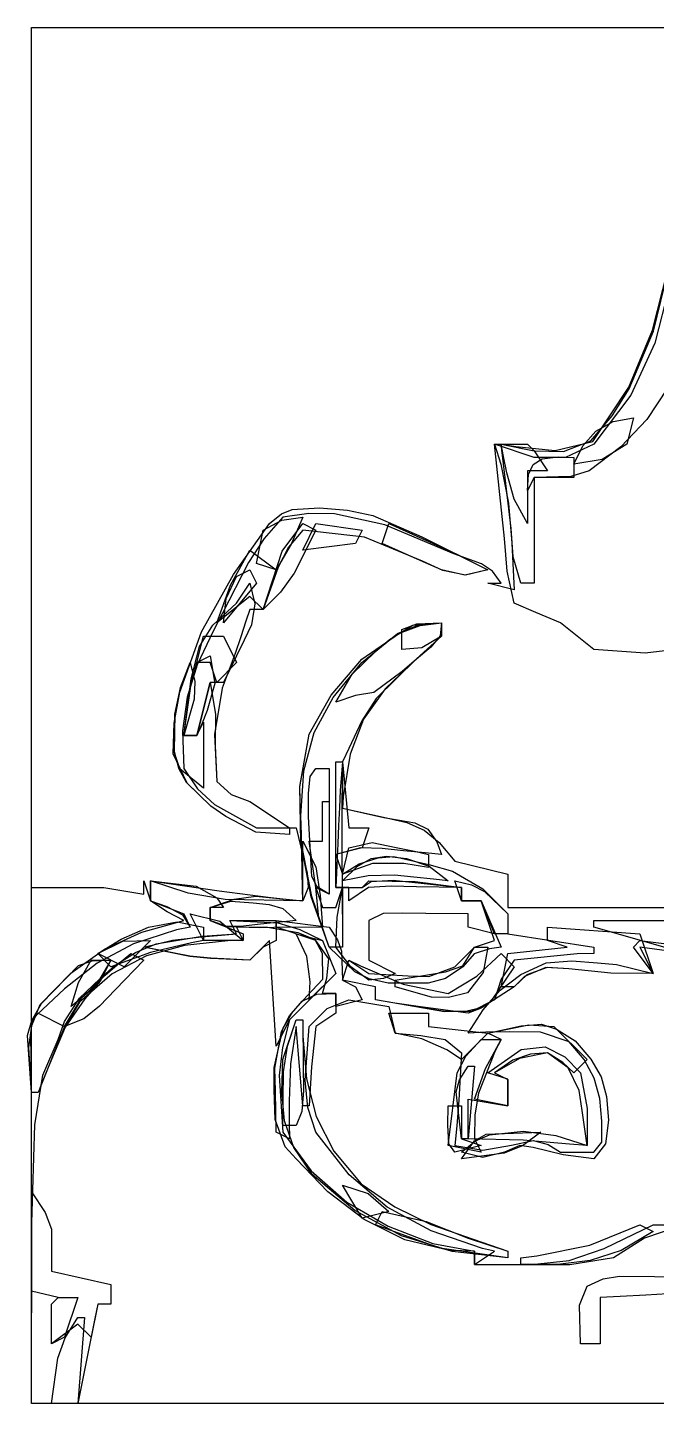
# Model space of a CAD drawing. Extents: x -0.2 to 55, y -0.1 to 55.
# Drawn here: x -0.2 to 25, y 0 to 55 of the extents above; entities that cross this region are included whole.
import ezdxf

# ---------------------------------------------------------------- set-up
doc = ezdxf.new("R2010")
doc.units = 0

msp = doc.modelspace()

# ---------------------------------------------------------------- linework, layer by layer
at = {"layer": 'Layer 1', "color": 7}
for points in [[(0, 55.0333), (55.033264, 55.0333), (55.033264, 0.000036), (0, 0.000036), (0, 55.0333), (0, 55.0333)], [(24.0771, 39.4229), (23.812517, 38.364568), (22.827391, 37.75517), (21.695853, 37.570819), (22.051499, 38.300435), (22.581804, 38.888174), (23.264445, 39.280255), (24.0771, 39.4229), (24.0771, 39.4229)], [(18.7854, 38.3646), (20.108315, 38.100017), (20.637481, 37.306268), (19.843732, 37.306268), (19.843732, 35.189604), (19.30728, 36.165587), (19.01691, 37.223586), (18.882552, 37.871607), (18.7854, 38.3646), (18.7854, 38.3646)], [(21.0674, 37.8685), (21.695785, 37.835427), (21.695785, 37.041678), (20.108287, 37.041678), (19.843704, 36.512512), (19.887647, 37.152969), (20.062861, 37.559003), (20.43442, 37.780788), (21.0674, 37.8685), (21.0674, 37.8685)], [(11.5259, 35.818), (12.64579, 35.731652), (13.648065, 35.512811), (15.6104, 34.660449), (17.082143, 33.932846), (18.25623, 33.337534), (17.366961, 33.125004), (16.455825, 33.317897), (15.643473, 33.6848), (13.314708, 34.652596), (10.847906, 34.925032), (10.2738, 34.246854), (9.861645, 33.453733), (9.260408, 31.750036), (8.731242, 31.750036), (8.576213, 31.284949), (8.36744, 30.658631), (8.149366, 29.99304), (7.623301, 28.608113), (7.319424, 26.750776), (7.408327, 24.870878), (7.981069, 24.351858), (8.731242, 24.077129), (10.31874, 23.018797), (10.31874, 22.754214), (8.97135, 22.852187), (7.772129, 23.481818), (7.166482, 23.891094), (6.228455, 24.809504), (5.668901, 25.98192), (5.711349, 27.211878), (5.932463, 28.444954), (6.804532, 30.869086), (8.072808, 33.151558), (9.524991, 35.189615), (9.994531, 35.579127), (10.422833, 35.759673), (11.5259, 35.818), (11.5259, 35.818)], [(10.8479, 35.4542), (10.383479, 34.365473), (9.789568, 33.337536), (8.995819, 33.602119), (9.260402, 34.925034), (10.009887, 35.334192), (10.8479, 35.4542), (10.8479, 35.4542)], [(10.8479, 35.1896), (11.377066, 34.925017), (10.501585, 33.211981), (9.955494, 32.452575), (9.260402, 31.750021), (10.032454, 34.083881), (10.8479, 35.1896), (10.8479, 35.1896)], [(11.3771, 35.1896), (13.229181, 34.925017), (12.964598, 34.395851), (10.847934, 34.131268), (11.3771, 35.1896), (11.3771, 35.1896)], [(14.2875, 35.1896), (17.016012, 33.965904), (17.723978, 33.608303), (18.256245, 33.337519), (17.341387, 33.123451), (16.40003, 33.336485), (15.544269, 33.717857), (14.68024, 34.097162), (14.022917, 34.395851), (14.2875, 35.1896), (14.2875, 35.1896)], [(8.73125, 34.1312), (9.789582, 33.337451), (9.260416, 31.749953), (8.73125, 32.279119), (7.408335, 31.220787), (7.963041, 32.725248), (8.73125, 34.1312), (8.73125, 34.1312)], [(8.73125, 33.3375), (8.995833, 32.808334), (7.672918, 31.220836), (7.781183, 32.196802), (8.202084, 33.072917), (8.73125, 33.3375), (8.73125, 33.3375)], [(8.73125, 32.8083), (8.937825, 31.982814), (8.799463, 31.144321), (8.49974, 30.526272), (8.204151, 29.904088), (7.672918, 28.839555), (7.143752, 28.839555), (6.614586, 26.722891), (6.08542, 26.722891), (6.390039, 28.977939), (6.712064, 30.280836), (7.249933, 31.127676), (8.202084, 32.014551), (8.73125, 32.8083), (8.73125, 32.8083)], [(16.4042, 31.2208), (16.4042, 30.691634), (15.395477, 29.78213), (13.791606, 28.190066), (13.214456, 27.303495), (12.700038, 26.193723), (12.435455, 25.664557), (12.351739, 24.513208), (12.31815, 23.831079), (12.286627, 23.117946), (12.252004, 22.398611), (12.170872, 20.63748), (13.229204, 20.63748), (13.493787, 20.902063), (15.353104, 20.880654), (17.197949, 20.63748), (17.197949, 20.108314), (17.991698, 20.108314), (18.785447, 18.256233), (18.322427, 18.190087), (17.710603, 17.980714), (17.257894, 17.459383), (16.56578, 17.000872), (15.863387, 16.808285), (14.266865, 16.813429), (13.507243, 16.988193), (12.93144, 17.262153), (11.906289, 18.256233), (11.188976, 20.263721), (10.778929, 22.455529), (10.734126, 24.676756), (11.11254, 26.772498), (11.990397, 28.329873), (13.219162, 29.763163), (14.717532, 30.813196), (15.54241, 31.113499), (16.4042, 31.2208), (16.4042, 31.2208)], [(16.4042, 31.2208), (16.4042, 30.691634), (15.395477, 29.78213), (13.791606, 28.190066), (13.214456, 27.303495), (12.700038, 26.193723), (12.435455, 25.664557), (12.409617, 23.99231), (12.412201, 22.984621), (12.418919, 21.927322), (12.422536, 20.863822), (12.435455, 18.256233), (11.906289, 18.256233), (11.209177, 20.281171), (10.793105, 22.458748), (10.735189, 24.664134), (11.11254, 26.772498), (11.990397, 28.329873), (13.219162, 29.763163), (14.717532, 30.813196), (15.54241, 31.113499), (16.4042, 31.2208), (16.4042, 31.2208)], [(16.4042, 31.2208), (16.349811, 30.703003), (15.969085, 30.253418), (15.395477, 29.765594), (14.828071, 29.277769), (13.700198, 28.43131), (12.964621, 28.310387), (12.170872, 28.045804), (12.829755, 29.163933), (13.75837, 30.079786), (14.320609, 30.562443), (15.256473, 31.129569), (16.4042, 31.2208), (16.4042, 31.2208)], [(16.4042, 31.2208), (16.4042, 30.691634), (15.610451, 30.228614), (14.816702, 30.162468), (14.816702, 30.956217), (15.412014, 31.187727), (16.4042, 31.2208), (16.4042, 31.2208)], [(6.87917, 30.6917), (7.672919, 30.6917), (8.202085, 29.633368), (7.408336, 28.839619), (7.143753, 29.633368), (6.614587, 29.633368), (6.87917, 30.6917), (6.87917, 30.6917)], [(7.14375, 29.8979), (7.329635, 28.796073), (7.027995, 27.71509), (6.797518, 27.148717), (6.614584, 26.722904), (6.085418, 26.722904), (6.379836, 28.782442), (6.614584, 29.633317), (7.14375, 29.8979), (7.14375, 29.8979)], [(6.35, 29.6333), (6.535443, 28.878973), (6.504807, 28.173374), (6.085417, 26.722887), (6.614583, 26.722887), (6.879166, 27.252053), (6.879166, 24.606223), (5.937881, 25.384211), (5.698878, 26.067631), (5.721615, 26.822106), (5.731951, 27.572446), (5.956249, 28.627732), (6.35, 29.6333), (6.35, 29.6333)], [(6.35, 29.6333), (6.535443, 28.878973), (6.504807, 28.173374), (6.085417, 26.722887), (6.614583, 26.722887), (7.143749, 28.839551), (7.355389, 27.576589), (7.342186, 26.309476), (7.408332, 24.870806), (7.981074, 24.351786), (8.731247, 24.077057), (10.318745, 23.018725), (10.318745, 22.754142), (8.971355, 22.852115), (7.772134, 23.481745), (7.166487, 23.891022), (6.195535, 24.842648), (5.897684, 25.394052), (5.724716, 26.093469), (5.738152, 26.838642), (5.741252, 27.581748), (5.957642, 28.632878), (6.35, 29.6333), (6.35, 29.6333)], [(11.3771, 25.4), (11.906266, 25.4), (11.906266, 20.372923), (11.422834, 20.658823), (11.213803, 21.072621), (11.079444, 23.465237), (11.077377, 24.394378), (11.141197, 25.07586), (11.3771, 25.4), (11.3771, 25.4)], [(12.1708, 25.6646), (12.435383, 25.6646), (12.435383, 23.812519), (14.099362, 23.44355), (14.717411, 23.332962), (15.339595, 23.228576), (15.850157, 22.976395), (16.211892, 22.469967), (16.404128, 21.960438), (15.746805, 22.027617), (14.882776, 22.109266), (14.027015, 22.192982), (13.157158, 22.217623), (12.1708, 21.960438), (12.1708, 25.6646), (12.1708, 25.6646)], [(12.1708, 25.6646), (12.435383, 25.6646), (12.699966, 23.01877), (13.493715, 23.01877), (13.229132, 22.225021), (12.1708, 21.960438), (12.1708, 25.6646), (12.1708, 25.6646)], [(11.6417, 24.0771), (11.906283, 24.0771), (11.906283, 20.372938), (11.377117, 20.637521), (11.112534, 22.489602), (11.6417, 22.489602), (11.6417, 24.0771), (11.6417, 24.0771)], [(10.8479, 22.4896), (11.375886, 21.45791), (11.54243, 20.323327), (11.602375, 19.600891), (11.641649, 19.050021), (9.690349, 19.033485), (9.130178, 19.026767), (7.833876, 19.057708), (7.143738, 19.314604), (7.143738, 19.84377), (8.100875, 20.166332), (8.973805, 20.287817), (10.8479, 20.108353), (10.8479, 22.4896), (10.8479, 22.4896)], [(14.5852, 22.2414), (15.31487, 22.085337), (15.875042, 21.960281), (15.875042, 21.431115), (14.899392, 21.596479), (13.634023, 21.6038), (12.435463, 21.166532), (12.700046, 22.224864), (13.620807, 22.43178), (14.5852, 22.2414), (14.5852, 22.2414)], [(12.1708, 21.9604), (12.435383, 21.166651), (13.112343, 21.58833), (13.862224, 21.829713), (14.492679, 21.882234), (15.891498, 21.563526), (16.843377, 21.290674), (18.061494, 20.583638), (19.049958, 19.579153), (19.049958, 18.785404), (22.489537, 18.256238), (22.489537, 17.991655), (21.822912, 17.989588), (19.314541, 17.727072), (18.794965, 16.969379), (18.520792, 16.139574), (17.607547, 15.6799), (16.548822, 15.674487), (15.544233, 15.841918), (14.531376, 16.005215), (13.758298, 16.139574), (13.758298, 16.66874), (12.435383, 16.933323), (12.699966, 17.727072), (13.493715, 17.197906), (15.064677, 17.098687), (15.898733, 17.07595), (16.934373, 17.458583), (17.727043, 18.256238), (18.520792, 18.520821), (17.991626, 20.108319), (17.197877, 20.108319), (17.197877, 20.637485), (15.395405, 20.670558), (14.381515, 20.689161), (13.47892, 20.632532), (12.699966, 20.108319), (12.699966, 20.637485), (12.1708, 20.637485), (12.1708, 21.9604), (12.1708, 21.9604)], [(14.9986, 21.7951), (15.909062, 21.491119), (16.66878, 20.902132), (16.078636, 20.969312), (15.296256, 21.05096), (14.524211, 21.134676), (13.470793, 21.097416), (12.435452, 20.902132), (13.025878, 21.473229), (13.582807, 21.796754), (14.206845, 21.896211), (14.9986, 21.7951), (14.9986, 21.7951)], [(14.4694, 20.9352), (17.197912, 20.637544), (17.197912, 20.108378), (17.991661, 20.108378), (18.520827, 18.785463), (17.462495, 19.050046), (17.462495, 19.579212), (15.775779, 19.595749), (14.827, 19.60505), (14.073312, 19.591967), (13.49375, 19.314629), (13.49375, 17.727131), (14.552082, 17.197965), (14.084928, 17.003662), (13.49375, 16.933382), (12.770281, 17.470816), (12.170835, 18.256297), (12.224668, 19.454646), (12.435418, 20.637544), (13.229167, 20.637544), (13.582634, 20.873188), (14.4694, 20.9352), (14.4694, 20.9352)], [(4.7625, 20.9021), (6.583035, 20.695236), (7.40833, 20.224106), (7.672913, 19.843768), (7.143747, 19.843768), (7.143747, 19.314602), (8.466662, 18.785436), (8.466662, 18.520853), (7.846546, 18.500182), (6.120229, 18.318072), (4.598692, 17.910645), (3.218745, 17.184072), (1.917199, 16.044521), (1.267633, 14.947084), (0.793755, 13.758359), (0.479563, 12.981146), (0.264589, 12.435444), (0.000006, 12.435444), (-0.115233, 14.243242), (0.005792, 15.112936), (0.337969, 15.963906), (1.567617, 17.210251), (2.911701, 18.164915), (4.405782, 18.856749), (6.085415, 19.314602), (5.423958, 19.661867), (4.7625, 20.108351), (4.7625, 20.9021), (4.7625, 20.9021)], [(4.49792, 20.9021), (4.762503, 20.108351), (6.085418, 19.579185), (6.350001, 19.050019), (5.797064, 18.941499), (4.077384, 18.389483), (2.627642, 17.604956), (1.313348, 16.589789), (0.000009, 15.345857), (0.000009, 20.637517), (2.886799, 20.632792), (4.49792, 20.372934), (4.49792, 20.9021), (4.49792, 20.9021)], [(11.3771, 20.6375), (11.641683, 19.843751), (12.170849, 19.843751), (12.435432, 20.6375), (12.435432, 18.256253), (11.906266, 18.256253), (11.493033, 19.404748), (11.3771, 20.6375), (11.3771, 20.6375)], [(16.9333, 20.9021), (17.596934, 20.74384), (18.128254, 20.477133), (19.049964, 19.579185), (19.049964, 18.785436), (18.520798, 18.785436), (17.991632, 20.108351), (17.197883, 20.108351), (16.9333, 20.9021), (16.9333, 20.9021)], [(8.86354, 20.0258), (9.500193, 19.962755), (10.051063, 19.79261), (10.58333, 19.314733), (9.161196, 19.165905), (8.361246, 19.08219), (7.692812, 19.087228), (7.143751, 19.314733), (7.143751, 19.843899), (7.978406, 20.086932), (8.86354, 20.0258), (8.86354, 20.0258)], [(6.87917, 19.05), (6.87917, 18.520834), (6.404781, 18.423682), (4.763159, 18.03191), (3.175008, 17.462502), (2.645842, 17.991668), (3.58164, 18.571766), (4.682986, 19.051175), (5.824092, 19.265414), (6.87917, 19.05), (6.87917, 19.05)], [(7.9375, 19.3146), (9.856246, 19.220317), (10.732434, 18.960466), (11.641662, 18.520851), (12.170828, 17.197936), (10.318747, 15.345855), (9.789581, 14.287523), (9.524998, 18.520851), (8.731249, 17.727102), (7.160287, 17.793248), (6.326231, 17.880064), (4.497921, 18.256268), (5.633163, 18.536717), (6.796486, 18.669679), (7.593335, 18.736858), (8.202083, 18.785434), (7.9375, 19.3146), (7.9375, 19.3146)], [(7.9375, 19.3146), (9.789581, 19.3146), (9.789581, 18.520851), (9.260415, 18.256268), (8.731249, 17.727102), (7.176824, 17.809784), (6.335533, 17.889366), (4.497921, 18.256268), (5.633163, 18.536717), (6.796486, 18.669679), (7.593335, 18.736858), (8.202083, 18.785434), (7.9375, 19.3146), (7.9375, 19.3146)], [(6.35, 19.5792), (7.536568, 19.288259), (8.466664, 18.520868), (6.879166, 18.520868), (6.35, 19.5792), (6.35, 19.5792)], [(9.78958, 19.3146), (11.906244, 19.050017), (12.24663, 18.546753), (12.399897, 18.085176), (12.43541, 16.933353), (12.964576, 16.66877), (13.229159, 16.139604), (12.170827, 15.875021), (12.170827, 16.404187), (11.641661, 16.404187), (11.807025, 17.016035), (11.893957, 17.780867), (11.377078, 18.520851), (9.78958, 19.050017), (9.78958, 19.3146), (9.78958, 19.3146)], [(10.5833, 18.7854), (11.641632, 18.520817), (12.170798, 17.197902), (11.112466, 16.13957), (11.145539, 16.867173), (11.012078, 17.877319), (10.5833, 18.7854), (10.5833, 18.7854)], [(20.6375, 19.05), (24.341662, 18.785417), (24.870828, 17.197919), (23.179383, 17.21562), (21.497395, 17.37982), (20.580341, 17.434293), (19.727996, 17.082164), (19.314585, 16.668753), (18.785419, 16.668753), (19.050002, 17.991668), (21.431249, 18.256251), (20.6375, 18.520834), (20.6375, 19.05), (20.6375, 19.05)], [(4.7625, 18.5208), (3.704168, 17.462468), (2.645836, 17.991634), (3.655742, 18.489659), (4.7625, 18.5208), (4.7625, 18.5208)], [(17.7271, 18.2562), (18.256266, 18.2562), (18.066296, 17.239833), (17.445981, 16.420655), (16.677623, 16.236687), (15.999729, 16.25597), (14.552104, 16.668702), (14.552104, 16.933285), (15.112276, 17.021135), (15.841946, 17.148259), (16.567482, 17.269181), (17.25356, 17.503878), (17.7271, 18.2562), (17.7271, 18.2562)], [(3.175, 17.7271), (2.744666, 16.8975), (2.133204, 16.189211), (1.338567, 15.050468), (0.793753, 13.758355), (0.479561, 12.981142), (0.264587, 12.43544), (0.000004, 12.43544), (-0.162719, 14.711274), (0.007169, 15.3123), (0.393778, 16.001109), (1.878231, 17.511351), (2.419706, 17.700131), (3.175, 17.7271), (3.175, 17.7271)], [(3.96875, 17.9917), (4.497916, 17.727117), (3.356902, 16.55303), (2.715081, 15.892606), (2.092252, 15.381139), (1.32292, 15.081287), (1.994276, 16.211281), (2.943491, 17.131805), (3.524333, 17.623764), (3.96875, 17.9917), (3.96875, 17.9917)], [(2.38125, 17.7271), (3.174999, 17.7271), (2.542753, 16.666801), (1.587501, 15.875019), (1.871911, 16.835026), (2.38125, 17.7271), (2.38125, 17.7271)], [(18.7854, 17.9917), (19.314566, 17.462534), (18.363721, 16.065205), (17.993718, 15.806823), (17.462485, 15.610453), (15.560795, 15.8585), (14.540703, 16.014562), (13.758323, 16.139619), (13.758323, 16.668785), (12.435408, 16.933368), (12.699991, 17.727117), (13.165078, 17.504909), (14.865614, 16.766029), (16.668736, 16.404202), (17.811289, 17.085509), (18.7854, 17.9917), (18.7854, 17.9917)], [(12.1708, 16.4042), (12.1708, 15.610451), (11.377051, 15.081285), (11.19515, 13.460714), (11.14244, 12.582216), (11.112468, 11.906289), (10.847885, 11.906289), (10.583302, 15.081285), (10.357694, 13.586446), (10.302183, 12.08819), (10.309417, 11.231396), (10.318719, 10.583374), (9.789553, 10.847957), (9.75648, 12.485064), (9.737877, 13.405937), (9.994768, 14.879433), (10.315692, 15.499042), (10.831349, 16.090008), (11.408057, 16.364926), (12.1708, 16.4042), (12.1708, 16.4042)], [(0.264583, 15.6104), (1.322915, 15.081234), (0.264583, 12.435404), (0, 12.435404), (-0.016536, 13.874074), (-0.025838, 14.683326), (0.029843, 15.296078), (0.264583, 15.6104), (0.264583, 15.6104)], [(14.2875, 15.6104), (15.874998, 15.6104), (15.874998, 15.081234), (18.256245, 14.816651), (17.197913, 13.758319), (16.619138, 14.138657), (15.618432, 14.58382), (14.552083, 14.816651), (14.2875, 15.6104), (14.2875, 15.6104)], [(10.5833, 15.3458), (10.847883, 15.3458), (10.84995, 14.68641), (11.002811, 12.980937), (11.388658, 11.473996), (12.088319, 10.097126), (13.182621, 8.781868), (14.528017, 7.866913), (15.97927, 7.158433), (19.049956, 6.085395), (19.049956, 5.820812), (16.833256, 6.083358), (14.798035, 6.700689), (12.932824, 7.712396), (11.226154, 9.158072), (10.490509, 10.232109), (10.118095, 11.310134), (10.006706, 12.462185), (10.054134, 13.758302), (10.5833, 15.3458), (10.5833, 15.3458)], [(10.5833, 15.3458), (10.847883, 15.3458), (10.864419, 13.526792), (10.873721, 12.5036), (10.81804, 11.683237), (10.5833, 11.112472), (10.054134, 11.112472), (10.073097, 13.263249), (10.239485, 14.2957), (10.5833, 15.3458), (10.5833, 15.3458)], [(21.7454, 14.5023), (22.382329, 13.772304), (22.783684, 13.062875), (23.000759, 12.279409), (23.084851, 11.327304), (22.960828, 10.378526), (22.48954, 9.789415), (21.26893, 9.944581), (20.07522, 10.235899), (19.528987, 10.313161), (18.917669, 10.053998), (18.054546, 9.844739), (17.19788, 10.053998), (17.762811, 10.509524), (18.320203, 10.748147), (19.678345, 10.897357), (20.977233, 10.718464), (22.224957, 10.318581), (22.026519, 11.724179), (21.914898, 12.514827), (21.467236, 13.429288), (20.637459, 14.022743), (19.526144, 13.797007), (18.520795, 13.228994), (19.049961, 12.964411), (19.049961, 11.906079), (17.727046, 12.170662), (18.163717, 13.402626), (18.785378, 14.551909), (18.256212, 14.816492), (19.589849, 15.103953), (20.397851, 15.167045), (21.007331, 14.976312), (21.7454, 14.5023), (21.7454, 14.5023)], [(20.9021, 15.0812), (22.225015, 13.758285), (21.695849, 13.229119), (21.249365, 13.64253), (20.646893, 14.020558), (19.959523, 13.973259), (19.253576, 13.728438), (18.520853, 13.229119), (19.050019, 12.964536), (19.050019, 11.906204), (17.727104, 12.170787), (18.163776, 13.402751), (18.785436, 14.552034), (18.25627, 14.816617), (19.897433, 15.149218), (20.9021, 15.0812), (20.9021, 15.0812)], [(17.9917, 14.5521), (18.785449, 14.5521), (18.553939, 14.105616), (17.880553, 12.404995), (17.732657, 11.548803), (17.727117, 10.583355), (17.9917, 10.054189), (16.668785, 10.318772), (17.031173, 13.227771), (17.374657, 13.889582), (17.9917, 14.5521), (17.9917, 14.5521)], [(20.5548, 14.2711), (21.342345, 13.859692), (21.960397, 13.229304), (22.226596, 11.794247), (22.22498, 10.318891), (21.519081, 10.376769), (20.587873, 10.451183), (19.667, 10.525597), (17.462486, 10.583474), (17.462486, 12.170972), (19.049984, 11.906389), (19.049984, 12.964721), (18.256235, 13.229304), (19.582433, 14.156807), (20.5548, 14.2711), (20.5548, 14.2711)], [(17.4625, 13.4937), (17.727083, 13.4937), (17.4625, 10.583287), (17.197917, 10.583287), (16.982943, 12.460173), (17.123503, 12.945931), (17.4625, 13.4937), (17.4625, 13.4937)], [(16.6687, 11.9062), (17.197866, 11.9062), (17.197866, 10.583285), (17.991615, 10.318702), (16.933283, 10.054119), (16.699706, 10.386915), (16.652164, 11.128987), (16.6687, 11.9062), (16.6687, 11.9062)], [(20.3729, 10.8479), (19.647274, 10.302843), (18.90589, 10.008273), (17.197904, 9.789568), (17.718802, 10.506836), (18.19009, 10.765218), (20.3729, 10.8479), (20.3729, 10.8479)], [(0, 8.46667), (0.545572, 7.639688), (0.790849, 6.970341), (0.793749, 5.291674), (3.174996, 4.762508), (3.174996, 3.968759), (2.64583, 3.968759), (2.531108, 3.395151), (1.852081, 0.000014), (0, 0.000014), (0, 8.46667), (0, 8.46667)], [(0, 8.46667), (0.545572, 7.639688), (0.790849, 6.970341), (0.793749, 5.291674), (3.174996, 4.762508), (3.174996, 3.968759), (2.64583, 3.968759), (2.381247, 2.645844), (1.852081, 3.17501), (0.793749, 2.381261), (0.793749, 3.968759), (1.058332, 4.233342), (0, 4.497925), (0, 8.46667), (0, 8.46667)], [(12.4354, 8.73125), (13.470115, 8.394237), (14.287481, 7.672918), (13.229149, 7.408335), (12.4354, 8.73125), (12.4354, 8.73125)], [(14.0229, 7.67292), (15.782083, 7.280319), (17.462479, 6.614588), (19.049977, 6.085422), (19.049977, 5.820839), (16.337692, 6.209681), (13.758317, 7.143754), (14.0229, 7.67292), (14.0229, 7.67292)], [(24.3417, 7.14375), (24.870866, 6.879167), (23.58433, 6.116368), (22.355761, 5.712828), (21.06183, 5.561729), (19.579206, 5.556252), (19.579206, 5.820835), (20.217926, 5.908685), (22.340506, 6.328729), (24.3417, 7.14375), (24.3417, 7.14375)], [(24.9204, 5.07682), (25.521396, 5.065968), (26.987455, 5.027211), (26.439234, 4.607759), (25.89146, 4.417916), (24.573135, 4.33268), (23.545809, 4.272736), (22.754127, 4.233462), (22.754127, 2.381381), (21.960378, 2.381381), (21.921796, 3.935639), (22.224961, 4.688214), (22.86538, 4.98086), (23.526566, 5.096883), (24.9204, 5.07682), (24.9204, 5.07682)], [(1.05833, 4.23333), (1.852079, 4.23333), (1.322913, 2.645832), (0.793747, 2.381249), (0.793747, 3.968747), (1.05833, 4.23333), (1.05833, 4.23333)], [(1.85208, 3.43958), (2.116663, 3.43958), (1.85208, 0.000001), (0.793748, 0.000001), (1.050267, 1.808962), (1.347549, 2.619687), (1.85208, 3.43958), (1.85208, 3.43958)]]:
    msp.add_lwpolyline(points, close=True, dxfattribs=at)
for points in [[(25.516201, 44.644057), (24.941127, 42.405991), (23.980525, 40.322531), (22.489555, 38.364571), (21.360897, 37.834478), (20.108308, 37.835405), (18.52081, 38.364571), (18.775058, 37.569788), (19.085891, 36.006571), (19.21534, 34.412362), (19.246346, 33.864076), (19.314559, 32.543745), (18.256227, 32.808328), (18.785393, 32.808328), (18.437161, 33.29175), (18.004618, 33.585413), (16.900239, 33.982415), (14.138654, 35.139966), (12.116795, 35.579064), (11.087229, 35.593832), (10.054154, 35.454158), (9.304251, 34.596023), (8.683084, 33.629993), (7.623298, 31.584632), (7.26208, 30.896302), (6.631484, 29.543484), (6.221192, 28.248467), (6.037176, 26.903293), (6.085409, 25.400004), (6.644397, 24.582943), (7.320282, 23.959534), (8.995822, 23.018757), (10.58332, 23.018757), (10.864439, 21.861206), (11.022569, 21.210084), (11.068174, 20.642936), (10.847903, 20.108344), (7.74764, 20.154067), (6.270494, 20.406909), (4.762494, 20.902093), (4.762494, 20.108344), (5.407415, 19.876834), (6.033733, 19.550239), (6.349992, 19.050012), (5.797055, 18.941492), (4.077375, 18.389476), (2.627633, 17.604949), (1.313339, 16.589782), (0, 15.34585), (0, 55.0333), (0, 55.0333), (0, 55.0333), (55.033264, 55.0333)], [(25.568802, 30.12492), (24.544139, 30.009632), (22.489621, 30.162539), (21.166706, 31.220871), (20.17452, 31.634282), (19.314625, 32.01462), (19.026377, 33.287222), (18.917751, 34.594304), (18.520876, 38.364612), (19.843791, 38.364612), (20.108374, 38.100029), (21.284374, 38.078709), (22.373866, 38.496904), (23.228558, 39.504881), (23.913176, 40.577401), (24.877895, 42.881905), (25.479433, 45.342082)], [(25.440351, 40.612632), (24.61858, 39.353276), (23.573621, 38.264921), (22.315988, 37.305246), (21.574949, 37.074641), (20.108374, 37.041697), (20.108374, 32.808369), (19.579208, 32.808369), (19.264046, 33.86861), (19.182334, 34.991179), (18.785459, 38.364612), (19.375603, 38.269527), (20.951523, 38.117301), (22.456548, 38.480367), (23.89785, 40.644053), (24.840055, 42.924787), (25.45867, 45.335618)], [(25.896191, 7.077636), (24.516891, 6.609104), (23.283434, 5.820867), (21.53597, 5.550138), (19.761173, 5.539748), (19.167412, 5.543365), (17.727191, 5.556284), (17.727191, 6.08545), (16.718469, 6.118523), (14.929554, 6.546655), (13.3085, 7.353905), (11.858675, 8.461236), (10.58345, 9.789612), (10.142134, 10.268135), (9.73994, 11.361713), (9.707019, 12.551197), (9.71012, 13.443131), (10.06258, 15.007561), (10.439411, 15.64501), (11.013398, 16.288432), (11.655556, 16.967226), (11.641782, 17.991685), (11.346514, 18.54954), (10.666132, 18.818507), (9.443345, 19.035865), (8.202203, 19.050017), (8.466786, 18.520851), (7.84667, 18.500181), (6.120354, 18.31807), (4.598816, 17.910643), (3.218869, 17.18407), (1.917323, 16.04452), (1.267757, 14.947082), (0.793879, 13.758357), (0.479687, 12.981145), (0.264713, 12.435442), (0.00013, 12.435442), (-0.115109, 14.24324), (0.005916, 15.112935), (0.338094, 15.963905), (1.567741, 17.210249), (2.911826, 18.164913), (4.405906, 18.856747), (6.085539, 19.3146), (5.424082, 19.661865), (4.762624, 20.108349), (4.762624, 20.902098), (7.507673, 20.505224), (9.568526, 20.232372), (10.293675, 20.161576), (10.848033, 20.108349), (10.835437, 20.584805), (10.798424, 22.754179), (10.77827, 23.503487), (10.892183, 25.308194), (11.305832, 26.840893), (12.064576, 28.238126), (13.213777, 29.636438), (14.636439, 30.800331), (15.422971, 31.112658), (16.404276, 31.220835), (16.404276, 30.691669), (15.395554, 29.782165), (14.150511, 28.589274), (13.285006, 27.367643), (12.742263, 25.974807), (12.465504, 24.268297), (12.435531, 23.812511), (14.080907, 23.452844), (15.019047, 23.24021), (15.712611, 22.929082), (16.303457, 22.440586), (16.933442, 21.695847), (19.050106, 21.166681), (19.050106, 19.843766), (25.929264, 19.843766)], [(26.193699, 17.991693), (24.341618, 18.256276), (24.870784, 17.197944), (23.179339, 17.215645), (21.497351, 17.379845), (20.623822, 17.439029), (19.810634, 17.148335), (19.314541, 16.668778), (18.031538, 15.831388), (17.371042, 15.67348), (16.51885, 15.661089), (13.758298, 16.139612), (13.758298, 16.668778), (12.435383, 16.933361), (12.699966, 17.72711), (13.493715, 17.197944), (15.064677, 17.098725), (15.898733, 17.075988), (16.934373, 17.458621), (17.727043, 18.256276), (18.520792, 18.520859), (17.991626, 20.108357), (17.197877, 20.108357), (17.197877, 20.637523), (15.395405, 20.670596), (14.381515, 20.689199), (13.47892, 20.63257), (12.699966, 20.108357), (12.699966, 20.637523), (12.1708, 20.637523), (12.1708, 25.6646), (12.1708, 25.6646), (12.1708, 25.6646), (12.435383, 25.6646), (12.435383, 23.812519), (14.080759, 23.452851), (15.018899, 23.240218), (15.712463, 22.92909), (16.303308, 22.440594), (16.933294, 21.695855), (19.049958, 21.166689), (19.049958, 19.843774), (25.929116, 19.843774)], [(48.154116, 0.000041), (0.00001, 0.000041), (0.016546, 7.22233), (0.132301, 11.1456), (0.446494, 13.134106), (1.058342, 14.552106), (1.317757, 15.276609), (1.916448, 16.210424), (2.728522, 16.982962), (3.33727, 17.523497), (4.161578, 18.041194), (4.987191, 18.378682), (6.829559, 18.686215), (7.611939, 18.74616), (8.202083, 18.785434), (7.9375, 19.3146), (7.9375, 19.3146), (7.9375, 19.3146), (9.856246, 19.220317), (10.732434, 18.960466), (11.641662, 18.520851), (12.170828, 17.197936), (10.318747, 15.345855), (10.035595, 14.242307), (9.906694, 13.113704), (10.054164, 10.847944), (11.185973, 9.308794), (12.620108, 8.055744), (14.272727, 7.087236), (16.059991, 6.401709), (17.727071, 6.08545), (17.727071, 5.556284), (20.005088, 5.558623), (21.508567, 5.724767), (22.907233, 6.203544), (24.870812, 7.143782), (26.722893, 7.143782)], [(26.193929, 17.991812), (22.489767, 19.050144), (22.489767, 19.314727), (26.458512, 19.314727)], [(25.896125, 7.077585), (24.516825, 6.609053), (23.283368, 5.820816), (21.535904, 5.550087), (19.761107, 5.539697), (19.167345, 5.543314), (17.727125, 5.556233), (18.520874, 6.085399), (18.035116, 6.203221), (15.986505, 6.900036), (14.231032, 7.855856), (12.713105, 9.146527), (11.377133, 10.847893), (11.050952, 11.843582), (10.950148, 12.926079), (11.11255, 15.081221), (11.831885, 15.796422), (12.700048, 16.139553), (14.287546, 15.87497), (14.552129, 14.816638), (15.577388, 14.717419), (16.548904, 14.556189), (17.197959, 14.022889), (17.09874, 12.137735), (17.009857, 11.110409), (16.933376, 10.318727), (18.057921, 10.132077), (19.198868, 10.335263), (20.064964, 10.523365), (20.670611, 10.3518), (21.166704, 10.054144), (22.489619, 10.054144), (22.812668, 10.447379), (22.820348, 11.294377), (22.740158, 12.204267), (22.511519, 13.016847), (22.1107, 13.759874), (21.513969, 14.461105), (20.360966, 14.855244), (19.116186, 14.866247), (18.177743, 14.844543), (17.462542, 14.816638), (18.069477, 15.745959), (18.750022, 16.527226), (19.569983, 17.156256), (20.595163, 17.628866), (21.614471, 17.701002), (22.638447, 17.627832), (23.400157, 17.555485), (24.870866, 17.197885), (24.077117, 18.256217), (24.3417, 18.5208), (24.3417, 18.5208), (24.3417, 18.5208), (25.939781, 18.311779)]]:
    msp.add_lwpolyline(points, dxfattribs=at)

doc.saveas('drawing.dxf')
